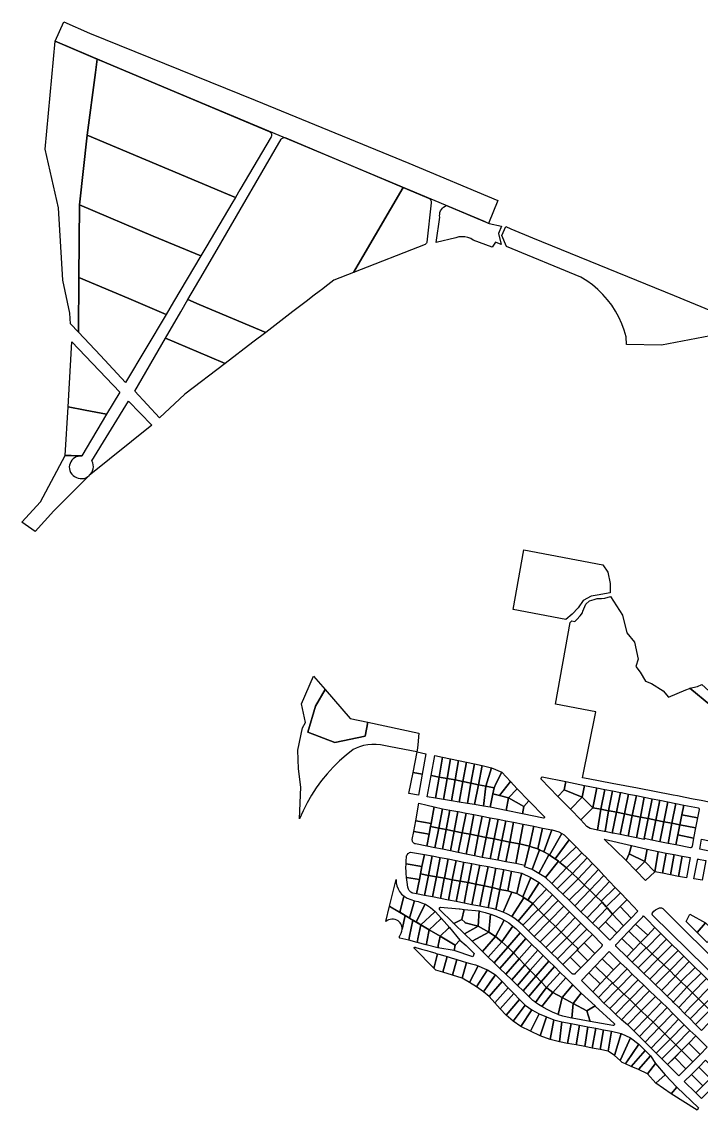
# Model space of a CAD drawing. Header units: millimetres. Extents: x 522658 to 553925, y 7796479 to 7820139.
# Drawn here: x 537922 to 538934, y 7806416 to 7808038 of the extents above; entities that cross this region are included whole.
import ezdxf

# ---------------------------------------------------------------- set-up
doc = ezdxf.new("R2010")
doc.units = ezdxf.units.MM
doc.layers.add('ZONA RESIDENCIAL 2 (ZR_2)', color=2, linetype='Continuous')

msp = doc.modelspace()

# ---------------------------------------------------------------- linework, layer by layer
at = {"layer": 'ZONA RESIDENCIAL 2 (ZR_2)'}
for points in [[(538044.9, 7807977.7), (537971.6, 7808008.6), (537984.6, 7808037.7), (538022.5, 7808020.9), (538269.3, 7807920.9), (538498.7, 7807827.2), (538631.3, 7807771.3), (538617.1, 7807737.4), (538611.1, 7807740), (538158.3, 7807929.9), (538044.9, 7807977.7)], [(538034.2, 7807982.2), (538031.5, 7807962), (538019, 7807868.8), (538007.6, 7807764.8), (538006.7, 7807656.5), (538006.3, 7807575.1), (537994.4, 7807587.8), (537993.2, 7807603.5), (537982.8, 7807652.7), (537976.5, 7807760.7), (537956.6, 7807848), (537971.6, 7808008.6), (538034.2, 7807982.2)], [(538240, 7807775.9), (538228.3, 7807780.8), (538019, 7807868.8), (538031.5, 7807962), (538034.2, 7807982.2), (538044.9, 7807977.7), (538048.5, 7807976.2), (538290.4, 7807874.2), (538290.5, 7807874.1), (538291.3, 7807873.7), (538292.1, 7807873.1), (538292.7, 7807872.4), (538293.2, 7807871.7), (538293.6, 7807870.8), (538293.8, 7807869.9), (538293.9, 7807869), (538293.8, 7807868), (538293.6, 7807867.1), (538293.2, 7807866.3), (538246.7, 7807787.2), (538240, 7807775.9)], [(538240, 7807775.9), (538234.7, 7807766.8), (538197.3, 7807703.8), (538188.4, 7807688.8), (538117.6, 7807718.5), (538007.6, 7807764.8), (538019, 7807868.8), (538228.3, 7807780.8), (538240, 7807775.9)], [(538489.9, 7807791), (538430, 7807688), (538416.2, 7807664.2), (538386.7, 7807652.6), (538373.3, 7807642.4), (538370.2, 7807640), (538365.1, 7807636.1), (538357.4, 7807630.2), (538345.6, 7807621.2), (538329.6, 7807608.9), (538325.8, 7807606), (538285.2, 7807575), (538186.3, 7807616.6), (538169.3, 7807623.8), (538191.8, 7807662.5), (538218.1, 7807707.8), (538308.1, 7807862.6), (538308.7, 7807863.3), (538309.4, 7807864), (538310.2, 7807864.5), (538311.1, 7807864.9), (538312, 7807865.1), (538312.9, 7807865.2), (538313.9, 7807865.1), (538314.8, 7807864.8), (538315.3, 7807864.6), (538489.9, 7807791)], [(538416.2, 7807664.2), (538430, 7807688), (538489.9, 7807791), (538528, 7807775), (538528.1, 7807774.9), (538529, 7807774.5), (538529.7, 7807773.9), (538530.4, 7807773.2), (538531, 7807772.4), (538531.4, 7807771.5), (538531.7, 7807770.6), (538531.9, 7807769.6), (538531.9, 7807768.7), (538531.8, 7807768.2), (538525.3, 7807709.5), (538525.1, 7807708.8), (538524.8, 7807708.1), (538524.4, 7807707.4), (538524, 7807706.9), (538523.4, 7807706.4), (538522.8, 7807706), (538416.2, 7807664.2)], [(538188.4, 7807688.8), (538147.7, 7807620.3), (538136.7, 7807601.8), (538081.2, 7807625.2), (538006.7, 7807656.5), (538007.6, 7807764.8), (538117.6, 7807718.5), (538188.4, 7807688.8)], [(538636.1, 7807706.1), (538627.5, 7807709.2), (538622.9, 7807702.1), (538594.6, 7807712.3), (538590.7, 7807714.6), (538586.5, 7807716.3), (538582, 7807717.2), (538577.5, 7807717.5), (538572.9, 7807717.1), (538568.5, 7807716), (538539.4, 7807708.7), (538544.7, 7807746.4), (538544.4, 7807748.8), (538544.5, 7807751.2), (538544.9, 7807753.6), (538545.8, 7807755.9), (538547, 7807758), (538548.5, 7807759.9), (538550.3, 7807761.5), (538552.4, 7807762.8), (538554.6, 7807763.8), (538618, 7807737), (538636.5, 7807733), (538632, 7807722.1), (538636.1, 7807706.1)], [(539010.6, 7807581.5), (538875, 7807555.9), (538822.8, 7807556.9), (538822.2, 7807568.1), (538819.3, 7807578.1), (538815.7, 7807587.9), (538811.4, 7807597.4), (538806.4, 7807606.6), (538800.8, 7807615.4), (538794.5, 7807623.7), (538787.6, 7807631.6), (538780.2, 7807638.9), (538772.3, 7807645.7), (538763.9, 7807651.9), (538755, 7807657.4), (538643.8, 7807702.9), (538637.3, 7807719.1), (538642.8, 7807732.5), (538650.5, 7807729.3), (538683, 7807716), (538894, 7807629.8), (539010.6, 7807581.5)], [(538136.7, 7807601.8), (538076.4, 7807500.4), (538039, 7807540.3), (538006.3, 7807575.1), (538006.7, 7807656.5), (538081.2, 7807625.2), (538136.7, 7807601.8)], [(538285.2, 7807575), (538265.9, 7807560.2), (538224.7, 7807528.8), (538201.7, 7807538.5), (538135.8, 7807566.2), (538158.6, 7807605.4), (538169.3, 7807623.8), (538186.3, 7807616.6), (538285.2, 7807575)], [(538224.7, 7807528.8), (538164.9, 7807483), (538127, 7807447.7), (538090.1, 7807487.4), (538135.8, 7807566.2), (538201.7, 7807538.5), (538224.7, 7807528.8)], [(538048.2, 7807453), (538016.1, 7807459.1), (537991.1, 7807463.9), (537996.5, 7807560.7), (538068, 7807486.1), (538048.2, 7807453)], [(538022.2, 7807361.5), (538024.3, 7807363.6), (538026.1, 7807366.1), (538027.3, 7807368.8), (538028.1, 7807371.8), (538028.4, 7807374.8), (538028.2, 7807377.8), (538027.5, 7807380.7), (538026.3, 7807383.5), (538081, 7807472.6), (538115.5, 7807436.5), (538022.2, 7807361.5)], [(538011.3, 7807390.8), (537995.3, 7807391.3), (537986.2, 7807391.6), (537991.1, 7807463.9), (538016.1, 7807459.1), (538048.2, 7807453), (538011.3, 7807390.8)], [(538011.3, 7807390.8), (538011, 7807390.3), (538008.3, 7807390.4), (538005.6, 7807390.1), (538002.9, 7807389.3), (538000.5, 7807388.1), (537998.3, 7807386.5), (537996.3, 7807384.5), (537994.8, 7807382.2), (537993.6, 7807379.8), (537992.8, 7807377.1), (537992.5, 7807374.4), (537992.7, 7807371.6), (537993.3, 7807369), (537994.5, 7807366.3), (537996.2, 7807363.9), (537998.2, 7807361.7), (538000.5, 7807360), (538003.1, 7807358.6), (538005.8, 7807357.6), (538008.7, 7807357.1), (538011.6, 7807357.1), (538014.5, 7807357.5), (538017.3, 7807358.4), (538019.9, 7807359.7), (538022.2, 7807361.5), (537969.4, 7807309.1), (537941.5, 7807278.1), (537921.7, 7807292.4), (537949.5, 7807322.5), (537986.2, 7807391.6), (537995.3, 7807391.3), (538011.3, 7807390.8)], [(538787.4, 7807228.6), (538795, 7807217.9), (538798.7, 7807201), (538798.7, 7807186.8), (538779.3, 7807183.2), (538770.2, 7807182.1), (538758.3, 7807175.3), (538750.8, 7807164.6), (538742, 7807155.1), (538732.5, 7807147.1), (538654, 7807162.1), (538670.1, 7807251), (538787.4, 7807228.6)], [(538348, 7806979.4), (538388.2, 7806964), (538433.2, 7806973.2), (538437.2, 7806994), (538513.5, 7806977.7), (538512, 7806960.6), (538511.6, 7806956.2), (538510.9, 7806952.3), (538510.4, 7806949.9), (538471.3, 7806957.5), (538456.2, 7806960.4), (538449.9, 7806961.1), (538443.5, 7806961.1), (538437.2, 7806960.5), (538431, 7806959.3), (538424.9, 7806957.5), (538420, 7806955.6), (538415.4, 7806953.3), (538405, 7806945.1), (538395.1, 7806936.4), (538385.6, 7806927.2), (538376.7, 7806917.4), (538368.4, 7806907.2), (538360.6, 7806896.5), (538353.4, 7806885.5), (538346.9, 7806874), (538341, 7806862.2), (538335.7, 7806850.1), (538337.8, 7806897.6), (538333.9, 7806924.5), (538333.1, 7806952.7), (538339.8, 7806985.7), (538344.6, 7806993.6), (538338.7, 7807021.7), (538356.4, 7807062.7), (538373.8, 7807042.7), (538359.5, 7807018.1), (538348, 7806979.4)], [(538917.4, 7807044.7), (538928.6, 7807047.6), (538935.2, 7807050.5), (538951.2, 7807035.9), (538948.3, 7807019.3), (538917.4, 7807044.7)], [(538437.2, 7806994), (538433.2, 7806973.2), (538388.2, 7806964), (538348, 7806979.4), (538359.5, 7807018.1), (538373.8, 7807042.7), (538411.3, 7806999.6), (538437.2, 7806994)], [(538523.9, 7806947.3), (538518.4, 7806917), (538504.9, 7806919.4), (538510.8, 7806949.8), (538523.9, 7806947.3)], [(538548.8, 7806942.3), (538543.7, 7806912.5), (538531.7, 7806914.7), (538537.3, 7806944.7), (538548.8, 7806942.3)], [(538560.6, 7806939.8), (538555.5, 7806910.4), (538555.5, 7806910.5), (538543.7, 7806912.5), (538548.8, 7806942.3), (538560.6, 7806939.8)], [(538572.3, 7806937.3), (538567.3, 7806908.2), (538555.5, 7806910.4), (538560.6, 7806939.8), (538572.3, 7806937.3)], [(538584.2, 7806934.8), (538579.1, 7806905.6), (538578.8, 7806905.7), (538567.3, 7806908.2), (538572.3, 7806937.3), (538584.2, 7806934.8)], [(538596.2, 7806932.3), (538591, 7806903.2), (538579.1, 7806905.6), (538584.2, 7806934.8), (538596.2, 7806932.3)], [(538607.9, 7806929.8), (538602.3, 7806901), (538591, 7806903.2), (538596.2, 7806932.3), (538607.9, 7806929.8)], [(538518.4, 7806917), (538512.7, 7806885.5), (538498.7, 7806888), (538504.9, 7806919.4), (538518.4, 7806917)], [(538543.7, 7806912.5), (538538.3, 7806881), (538525.9, 7806883), (538531.7, 7806914.7), (538543.7, 7806912.5)], [(538621.6, 7806926.3), (538613.4, 7806898.8), (538602.3, 7806901), (538607.9, 7806929.8), (538621.6, 7806926.3)], [(538636.9, 7806919.7), (538627.9, 7806902.6), (538625.8, 7806896.3), (538613.4, 7806898.8), (538621.6, 7806926.3), (538636.9, 7806919.7)], [(538649.8, 7806905.7), (538633.5, 7806884.9), (538623.9, 7806887.4), (538625.8, 7806896.3), (538627.9, 7806902.6), (538636.9, 7806919.7), (538649.8, 7806905.7)], [(538555.5, 7806910.4), (538550.2, 7806879.1), (538538.3, 7806881), (538543.7, 7806912.5), (538555.5, 7806910.5), (538555.5, 7806910.4)], [(538567.3, 7806908.2), (538561.9, 7806877.1), (538550.2, 7806879.1), (538555.5, 7806910.4), (538567.3, 7806908.2)], [(538579.1, 7806905.6), (538573.7, 7806875.2), (538561.9, 7806877.1), (538567.3, 7806908.2), (538578.8, 7806905.7), (538579.1, 7806905.6)], [(538591, 7806903.2), (538585.7, 7806873.2), (538573.7, 7806875.2), (538579.1, 7806905.6), (538591, 7806903.2)], [(538602.3, 7806901), (538596.4, 7806871.5), (538585.7, 7806873.2), (538591, 7806903.2), (538602.3, 7806901)], [(538613.4, 7806898.8), (538609.6, 7806869.3), (538596.4, 7806871.5), (538602.3, 7806901), (538613.4, 7806898.8)], [(538625.8, 7806896.3), (538623.9, 7806887.4), (538619.8, 7806867.6), (538609.6, 7806869.3), (538613.4, 7806898.8), (538625.8, 7806896.3)], [(538659.9, 7806894.7), (538647.1, 7806881.3), (538647, 7806881.3), (538633.5, 7806884.9), (538649.8, 7806905.7), (538659.9, 7806894.7)], [(538730.1, 7806893.3), (538720.7, 7806883.7), (538695.8, 7806909.5), (538695.8, 7806910), (538695.8, 7806910.5), (538695.9, 7806911), (538696.1, 7806911.5), (538696.4, 7806911.9), (538696.7, 7806912.3), (538697.1, 7806912.6), (538732.5, 7806905.6), (538730.1, 7806893.3)], [(538760.3, 7806900.1), (538757, 7806882.5), (538730.1, 7806893.3), (538732.5, 7806905.6), (538760.3, 7806900.1)], [(538778.7, 7806896.4), (538772.7, 7806866.8), (538757, 7806882.5), (538760.3, 7806900.1), (538778.7, 7806896.4)], [(538633.5, 7806884.9), (538647, 7806881.3), (538647.1, 7806881.3), (538643.3, 7806862.7), (538619.8, 7806867.6), (538623.9, 7806887.4), (538633.5, 7806884.9)], [(538677.3, 7806877.1), (538670, 7806868.8), (538647.1, 7806881.3), (538659.9, 7806894.7), (538677.3, 7806877.1)], [(538757, 7806882.5), (538739.2, 7806864.6), (538720.7, 7806883.7), (538730.1, 7806893.3), (538757, 7806882.5)], [(538772.7, 7806866.8), (538754.7, 7806848.6), (538739.2, 7806864.6), (538757, 7806882.5), (538772.7, 7806866.8)], [(538790.4, 7806894.1), (538784.4, 7806864.5), (538772.7, 7806866.8), (538778.7, 7806896.4), (538790.4, 7806894.1)], [(538802.1, 7806891.8), (538796.1, 7806862.2), (538784.4, 7806864.5), (538790.4, 7806894.1), (538802.1, 7806891.8)], [(538813.9, 7806889.4), (538808, 7806859.9), (538797.4, 7806862), (538796.1, 7806862.2), (538802.1, 7806891.8), (538813.9, 7806889.4)], [(538808, 7806859.9), (538813.9, 7806889.4), (538814.6, 7806889.3), (538815.2, 7806889.2), (538825.8, 7806887.1), (538819.8, 7806857.5), (538808, 7806859.9)], [(538819.8, 7806857.5), (538825.8, 7806887.1), (538837.5, 7806884.8), (538831.5, 7806855.2), (538819.8, 7806857.5)], [(538831.5, 7806855.2), (538837.5, 7806884.8), (538849.2, 7806882.4), (538843.5, 7806852.9), (538831.5, 7806855.2)], [(538843.5, 7806852.9), (538849.2, 7806882.4), (538861.2, 7806880), (538855.3, 7806850.5), (538843.5, 7806852.9)], [(538531.6, 7806843.1), (538508.8, 7806847.4), (538513.6, 7806873.6), (538526, 7806870.8), (538536.4, 7806867.9), (538531.6, 7806843.1)], [(538548.8, 7806865), (538543, 7806836.4), (538530.8, 7806838.8), (538531.6, 7806843.1), (538536.4, 7806867.9), (538548.8, 7806865)], [(538643.3, 7806862.7), (538647.1, 7806881.3), (538670, 7806868.8), (538667.7, 7806857.6), (538643.3, 7806862.7)], [(538667.7, 7806857.6), (538670, 7806868.8), (538677.3, 7806877.1), (538700.9, 7806853.1), (538700.8, 7806852.7), (538700.7, 7806852.3), (538700.5, 7806852), (538700.2, 7806851.7), (538699.9, 7806851.4), (538699.6, 7806851.2), (538699.2, 7806851), (538667.7, 7806857.6)], [(538784.4, 7806864.5), (538779.8, 7806833.5), (538779.4, 7806833.5), (538768.7, 7806835.7), (538763.9, 7806839), (538754.7, 7806848.6), (538772.7, 7806866.8), (538784.4, 7806864.5)], [(538872.5, 7806877.8), (538866.7, 7806848.3), (538855.3, 7806850.5), (538861.2, 7806880), (538872.5, 7806877.8)], [(538866.7, 7806848.3), (538872.5, 7806877.8), (538884.6, 7806875.4), (538878.7, 7806845.9), (538866.7, 7806848.3)], [(538896.3, 7806873.1), (538890.5, 7806843.6), (538878.7, 7806845.9), (538884.6, 7806875.4), (538896.3, 7806873.1)], [(538890.5, 7806843.6), (538896.3, 7806873.1), (538908.1, 7806870.7), (538905.3, 7806856.2), (538902.4, 7806841.3), (538890.5, 7806843.6)], [(538928.7, 7806851.5), (538905.3, 7806856.2), (538908.1, 7806870.7), (538930, 7806866.4), (538930.3, 7806866.1), (538930.6, 7806865.9), (538930.8, 7806865.5), (538931, 7806865.2), (538931.1, 7806864.8), (538931.1, 7806864.4), (538931.1, 7806864), (538928.7, 7806851.5)], [(538559.8, 7806862.9), (538554.2, 7806834.2), (538543, 7806836.4), (538548.8, 7806865), (538559.8, 7806862.9)], [(538571.6, 7806861.3), (538566.1, 7806831.9), (538554.2, 7806834.2), (538559.8, 7806862.9), (538571.6, 7806861.3)], [(538584, 7806858.9), (538578.1, 7806829.5), (538566.1, 7806831.9), (538571.6, 7806861.3), (538571.9, 7806861.2), (538584, 7806858.9)], [(538578.1, 7806829.5), (538584, 7806858.9), (538595.5, 7806856.6), (538589.7, 7806827.2), (538578.1, 7806829.5)], [(538589.7, 7806827.2), (538595.5, 7806856.6), (538607.6, 7806854.2), (538602, 7806824.8), (538589.7, 7806827.2)], [(538602, 7806824.8), (538607.6, 7806854.2), (538619.7, 7806851.9), (538613.9, 7806822.5), (538602, 7806824.8)], [(538613.9, 7806822.5), (538619.7, 7806851.9), (538631.4, 7806849.6), (538625.6, 7806820.2), (538613.9, 7806822.5)], [(538796.1, 7806862.2), (538791.3, 7806831.2), (538791.2, 7806831.2), (538789.9, 7806831.5), (538789.5, 7806831.5), (538779.8, 7806833.5), (538784.4, 7806864.5), (538796.1, 7806862.2)], [(538791.3, 7806831.2), (538796.1, 7806862.2), (538797.4, 7806862), (538808, 7806859.9), (538801.7, 7806829.1), (538791.3, 7806831.2)], [(538801.7, 7806829.1), (538808, 7806859.9), (538819.8, 7806857.5), (538813.5, 7806826.7), (538803, 7806828.8), (538802.2, 7806829), (538801.7, 7806829.1)], [(538813.5, 7806826.7), (538819.8, 7806857.5), (538831.5, 7806855.2), (538825.3, 7806824.3), (538813.5, 7806826.7)], [(538825.3, 7806824.3), (538831.5, 7806855.2), (538843.5, 7806852.9), (538837.5, 7806821.9), (538825.4, 7806824.3), (538825.3, 7806824.3)], [(538837.5, 7806821.9), (538843.5, 7806852.9), (538855.3, 7806850.5), (538849.3, 7806820.7), (538849.1, 7806819.5), (538837.5, 7806821.9)], [(538866.7, 7806848.3), (538860.8, 7806818.4), (538849.3, 7806820.7), (538855.3, 7806850.5), (538866.7, 7806848.3)], [(538928.7, 7806851.5), (538925.8, 7806836.7), (538902.4, 7806841.3), (538905.3, 7806856.2), (538928.7, 7806851.5)], [(538531.6, 7806843.1), (538530.8, 7806838.8), (538528.7, 7806827.6), (538505.8, 7806831.2), (538508.8, 7806847.4), (538531.6, 7806843.1)], [(538543, 7806836.4), (538537, 7806807.2), (538525.2, 7806809.6), (538528.7, 7806827.6), (538530.8, 7806838.8), (538543, 7806836.4)], [(538554.2, 7806834.2), (538548.5, 7806804.9), (538537, 7806807.2), (538543, 7806836.4), (538554.2, 7806834.2)], [(538548.5, 7806804.9), (538554.2, 7806834.2), (538566.1, 7806831.9), (538560.6, 7806802.4), (538548.5, 7806804.9)], [(538625.6, 7806820.2), (538631.4, 7806849.6), (538643, 7806847.3), (538637.1, 7806817.9), (538625.6, 7806820.2)], [(538637.1, 7806817.9), (538643, 7806847.3), (538654.5, 7806845), (538648.9, 7806815.6), (538637.1, 7806817.9)], [(538648.9, 7806815.6), (538654.5, 7806845), (538668.7, 7806842.2), (538663.2, 7806812.8), (538648.9, 7806815.6)], [(538684.9, 7806839.1), (538678.1, 7806809.6), (538663.2, 7806812.8), (538668.7, 7806842.2), (538684.9, 7806839.1)], [(538690.6, 7806805.5), (538682.5, 7806808.1), (538678.1, 7806809.6), (538684.9, 7806839.1), (538697.8, 7806836.5), (538690.6, 7806805.5)], [(538699.5, 7806801), (538693.3, 7806804.1), (538690.6, 7806805.5), (538697.8, 7806836.5), (538711.6, 7806833.8), (538699.5, 7806801)], [(538726.6, 7806828.6), (538708, 7806796.3), (538707.3, 7806796.8), (538707, 7806797), (538699.5, 7806801), (538711.6, 7806833.8), (538712.1, 7806833.7), (538717.1, 7806832.5), (538722, 7806830.8), (538726.6, 7806828.6)], [(538860.8, 7806818.4), (538866.7, 7806848.3), (538878.7, 7806845.9), (538872.7, 7806816), (538860.8, 7806818.4)], [(538890.5, 7806843.6), (538884.7, 7806813.7), (538872.7, 7806816), (538878.7, 7806845.9), (538890.5, 7806843.6)], [(538884.7, 7806813.7), (538890.5, 7806843.6), (538902.4, 7806841.3), (538899.4, 7806826.2), (538896.6, 7806811.4), (538884.7, 7806813.7)], [(538922.9, 7806821.5), (538899.4, 7806826.2), (538902.4, 7806841.3), (538925.8, 7806836.7), (538922.9, 7806821.5)], [(538528.7, 7806827.6), (538525.2, 7806809.6), (538508.5, 7806813), (538507.6, 7806813.2), (538506.7, 7806813.6), (538505.8, 7806814.1), (538505.1, 7806814.8), (538504.5, 7806815.5), (538504.1, 7806816.4), (538503.8, 7806817.3), (538503.6, 7806818.3), (538503.6, 7806819.3), (538505.8, 7806831.2), (538528.7, 7806827.6)], [(538578.1, 7806829.5), (538572.2, 7806800.1), (538560.6, 7806802.4), (538566.1, 7806831.9), (538578.1, 7806829.5)], [(538572.2, 7806800.1), (538578.1, 7806829.5), (538589.7, 7806827.2), (538584, 7806797.7), (538572.2, 7806800.1)], [(538584, 7806797.7), (538589.7, 7806827.2), (538602, 7806824.8), (538596.3, 7806795.2), (538584, 7806797.7)], [(538596.3, 7806795.2), (538602, 7806824.8), (538613.9, 7806822.5), (538608, 7806792.8), (538596.3, 7806795.2)], [(538608, 7806792.8), (538613.9, 7806822.5), (538625.6, 7806820.2), (538619.8, 7806790.5), (538608, 7806792.8)], [(538619.8, 7806790.5), (538625.6, 7806820.2), (538637.1, 7806817.9), (538631.2, 7806788.4), (538619.8, 7806790.5)], [(538631.2, 7806788.4), (538637.1, 7806817.9), (538648.9, 7806815.6), (538643.2, 7806786.2), (538631.2, 7806788.4)], [(538708, 7806796.3), (538726.6, 7806828.6), (538730, 7806826.6), (538737.6, 7806818.8), (538716.5, 7806790.6), (538708, 7806796.3)], [(538747.6, 7806808.7), (538723.6, 7806785.3), (538721.3, 7806787), (538716.5, 7806790.6), (538737.6, 7806818.8), (538747.6, 7806808.7)], [(538789.5, 7806819.9), (538830.3, 7806810.4), (538826.7, 7806798.1), (538822.2, 7806788.3), (538789.5, 7806819.9)], [(538922.9, 7806821.5), (538920.5, 7806809.1), (538920.4, 7806808.7), (538920.2, 7806808.3), (538920, 7806808), (538919.7, 7806807.7), (538919.4, 7806807.5), (538919.1, 7806807.3), (538918.7, 7806807.2), (538918.3, 7806807.1), (538896.6, 7806811.4), (538899.4, 7806826.2), (538922.9, 7806821.5)], [(538958.4, 7806815.1), (538955.5, 7806800.3), (538931.9, 7806805), (538934.8, 7806819.8), (538958.4, 7806815.1)], [(538643.2, 7806786.2), (538648.9, 7806815.6), (538663.2, 7806812.8), (538657.8, 7806783.5), (538643.2, 7806786.2)], [(538678.1, 7806809.6), (538671.5, 7806780.9), (538657.8, 7806783.5), (538663.2, 7806812.8), (538678.1, 7806809.6)], [(538671.5, 7806780.9), (538678.1, 7806809.6), (538682.5, 7806808.1), (538690.6, 7806805.5), (538693.3, 7806804.1), (538682.4, 7806774.5), (538671, 7806778.7), (538671.5, 7806780.9)], [(538707.3, 7806796.8), (538692, 7806768.9), (538682.4, 7806774.5), (538693.3, 7806804.1), (538699.5, 7806801), (538707, 7806797), (538707.3, 7806796.8)], [(538756.4, 7806799.7), (538733.3, 7806777.3), (538723.6, 7806785.3), (538747.6, 7806808.7), (538756.4, 7806799.7)], [(538853.7, 7806804.9), (538850.1, 7806786.4), (538826.7, 7806798.1), (538830.3, 7806810.4), (538853.7, 7806804.9)], [(538864.9, 7806771.4), (538850.1, 7806786.4), (538853.7, 7806804.9), (538870, 7806801.3), (538864.9, 7806771.4)], [(538882, 7806799.3), (538876.7, 7806769.1), (538864.9, 7806771.4), (538870, 7806801.3), (538882, 7806799.3)], [(538518.1, 7806779.4), (538494.3, 7806783.3), (538494.4, 7806785.2), (538494.5, 7806786.8), (538495.1, 7806794.7), (538495.6, 7806796), (538496.3, 7806797.3), (538497.2, 7806798.4), (538498.3, 7806799.3), (538499.6, 7806800), (538500.9, 7806800.5), (538521.6, 7806797.2), (538518.1, 7806779.4)], [(538527.7, 7806765.9), (538515.9, 7806768.3), (538518.1, 7806779.4), (538521.6, 7806797.2), (538533.4, 7806794.9), (538527.7, 7806765.9)], [(538539.5, 7806763.6), (538527.7, 7806765.9), (538533.4, 7806794.9), (538545.2, 7806792.7), (538539.5, 7806763.6)], [(538551.4, 7806761.6), (538539.5, 7806763.6), (538545.2, 7806792.7), (538557, 7806790.4), (538551.4, 7806761.6)], [(538563.3, 7806759.5), (538551.4, 7806761.6), (538557, 7806790.4), (538569, 7806788.1), (538563.3, 7806759.5)], [(538575, 7806757.3), (538563.3, 7806759.5), (538569, 7806788.1), (538580.6, 7806785.9), (538575, 7806757.3)], [(538586.7, 7806755.2), (538575, 7806757.3), (538580.6, 7806785.9), (538592.3, 7806783.7), (538586.7, 7806755.2)], [(538692, 7806768.9), (538707.3, 7806796.8), (538708, 7806796.3), (538716.5, 7806790.6), (538721.3, 7806787), (538702.3, 7806762.8), (538692, 7806768.9)], [(538733.3, 7806777.3), (538711.8, 7806753.7), (538702.3, 7806762.8), (538721.3, 7806787), (538723.6, 7806785.3), (538733.3, 7806777.3)], [(538733.3, 7806777.3), (538756.4, 7806799.7), (538764, 7806792), (538742.5, 7806769), (538733.3, 7806777.3)], [(538742.5, 7806769), (538764, 7806792), (538772.1, 7806783.6), (538750.8, 7806760.8), (538742.5, 7806769)], [(538822.2, 7806788.3), (538826.7, 7806798.1), (538850.1, 7806786.4), (538836.6, 7806773), (538822.2, 7806788.3)], [(538836.6, 7806773), (538850.1, 7806786.4), (538864.9, 7806771.4), (538851.1, 7806758.2), (538836.6, 7806773)], [(538876.7, 7806769.1), (538882, 7806799.3), (538893.8, 7806797), (538888.5, 7806766.8), (538876.7, 7806769.1)], [(538888.5, 7806766.8), (538893.8, 7806797), (538905.6, 7806794.8), (538900.3, 7806764.5), (538888.5, 7806766.8)], [(538900.3, 7806764.5), (538905.6, 7806794.8), (538917.8, 7806792.5), (538912.2, 7806762.2), (538900.3, 7806764.5)], [(538941, 7806788), (538935.5, 7806758.6), (538923.7, 7806761), (538923.4, 7806761), (538929.1, 7806790.4), (538929.5, 7806790.3), (538941, 7806788)], [(538514.2, 7806759.7), (538495, 7806762.8), (538494.5, 7806769), (538494.4, 7806771.6), (538494.2, 7806777.4), (538494.3, 7806783.3), (538518.1, 7806779.4), (538515.9, 7806768.3), (538514.2, 7806759.7)], [(538598.5, 7806753.1), (538586.7, 7806755.2), (538592.3, 7806783.7), (538604.1, 7806781.4), (538598.5, 7806753.1)], [(538610.7, 7806750.4), (538598.5, 7806753.1), (538604.1, 7806781.4), (538616.7, 7806779), (538610.7, 7806750.4)], [(538622.6, 7806747.7), (538610.7, 7806750.4), (538616.7, 7806779), (538628.2, 7806776.8), (538622.6, 7806747.7)], [(538634.1, 7806745), (538622.6, 7806747.7), (538628.2, 7806776.8), (538640.2, 7806774.5), (538634.1, 7806745)], [(538646, 7806742.7), (538634.1, 7806745), (538640.2, 7806774.5), (538651.7, 7806772.2), (538646, 7806742.7)], [(538662, 7806750.1), (538659.4, 7806739.1), (538652.1, 7806741.1), (538646, 7806742.7), (538651.7, 7806772.2), (538667, 7806769.1), (538665, 7806762.9), (538663.3, 7806756.5), (538662, 7806750.1)], [(538680.3, 7806763), (538668.2, 7806733.9), (538659.4, 7806739.1), (538662, 7806750.1), (538663.3, 7806756.5), (538665, 7806762.9), (538667, 7806769.1), (538680.3, 7806763)], [(538742.5, 7806769), (538719.5, 7806746.1), (538711.8, 7806753.7), (538733.3, 7806777.3), (538742.5, 7806769)], [(538750.8, 7806760.8), (538727.9, 7806737.9), (538719.5, 7806746.1), (538742.5, 7806769), (538750.8, 7806760.8)], [(538780.9, 7806774.6), (538759.7, 7806752), (538750.8, 7806760.8), (538772.1, 7806783.6), (538778.5, 7806777.1), (538780.9, 7806774.6)], [(538789, 7806765.9), (538768.2, 7806743.7), (538760.1, 7806751.6), (538759.7, 7806752), (538780.9, 7806774.6), (538789, 7806765.9)], [(538469.7, 7806720.1), (538479.5, 7806759.7), (538479.8, 7806755), (538480.8, 7806750.4), (538482.5, 7806745.9), (538484.8, 7806741.8), (538487.8, 7806738.1), (538491.3, 7806734.9), (538490.7, 7806732.7), (538485.1, 7806711), (538471.3, 7806719.1), (538469.7, 7806720.1)], [(538514.2, 7806759.7), (538510, 7806738.5), (538504.7, 7806739.5), (538503, 7806740.1), (538501.4, 7806741), (538500.1, 7806742.2), (538498.9, 7806743.6), (538498, 7806745.2), (538497.4, 7806746.9), (538497, 7806748.6), (538495.8, 7806756), (538495, 7806762.8), (538514.2, 7806759.7)], [(538527.7, 7806765.9), (538521.9, 7806736.1), (538510, 7806738.5), (538514.2, 7806759.7), (538515.9, 7806768.3), (538527.7, 7806765.9)], [(538539.5, 7806763.6), (538533.7, 7806733.8), (538521.9, 7806736.1), (538527.7, 7806765.9), (538539.5, 7806763.6)], [(538551.3, 7806761.3), (538545.5, 7806731.5), (538533.7, 7806733.8), (538539.5, 7806763.6), (538551.4, 7806761.6), (538551.3, 7806761.3)], [(538563.3, 7806759), (538557.4, 7806729.1), (538545.5, 7806731.5), (538551.3, 7806761.3), (538551.4, 7806761.6), (538563.3, 7806759.5), (538563.3, 7806759)], [(538574.9, 7806756.7), (538569, 7806726.9), (538557.4, 7806729.1), (538563.3, 7806759), (538563.3, 7806759.5), (538575, 7806757.3), (538574.9, 7806756.7)], [(538586.5, 7806754.4), (538580.7, 7806724.6), (538569, 7806726.9), (538574.9, 7806756.7), (538575, 7806757.3), (538586.7, 7806755.2), (538586.5, 7806754.4)], [(538598.3, 7806752.1), (538592.5, 7806722.2), (538580.7, 7806724.6), (538586.5, 7806754.4), (538586.7, 7806755.2), (538598.5, 7806753.1), (538598.3, 7806752.1)], [(538610.5, 7806749.7), (538604.2, 7806719.9), (538592.5, 7806722.2), (538598.3, 7806752.1), (538598.5, 7806753.1), (538610.7, 7806750.4), (538610.5, 7806749.7)], [(538675.9, 7806728.9), (538670.2, 7806732.6), (538668.2, 7806733.9), (538680.3, 7806763), (538692.8, 7806755.3), (538675.9, 7806728.9)], [(538703.8, 7806745.2), (538683.5, 7806724), (538675.9, 7806728.9), (538692.8, 7806755.3), (538703.7, 7806745.3), (538703.8, 7806745.2)], [(538727.9, 7806737.9), (538750.8, 7806760.8), (538759.7, 7806752), (538760.1, 7806751.6), (538737.3, 7806728.8), (538727.9, 7806737.9)], [(538777.2, 7806735.1), (538768.2, 7806743.7), (538789, 7806765.9), (538797.5, 7806756.8), (538777.2, 7806735.1)], [(538777.2, 7806735.1), (538797.5, 7806756.8), (538805.8, 7806747.9), (538785.1, 7806727.3), (538777.2, 7806735.1)], [(538622.5, 7806747.3), (538616.8, 7806717.5), (538604.2, 7806719.9), (538610.5, 7806749.7), (538610.7, 7806750.4), (538622.6, 7806747.7), (538622.5, 7806747.3)], [(538634.1, 7806745), (538628, 7806715), (538622.5, 7806716.4), (538617, 7806717.4), (538616.8, 7806717.5), (538622.5, 7806747.3), (538622.6, 7806747.7), (538634.1, 7806745)], [(538652.1, 7806741), (538639, 7806711.1), (538633.5, 7806713.2), (538628, 7806715), (538634.1, 7806745), (538646, 7806742.7), (538652.1, 7806741.1), (538652.1, 7806741)], [(538670.1, 7806732.4), (538651.8, 7806704.5), (538645.5, 7806708), (538639, 7806711.1), (538652.1, 7806741), (538652.1, 7806741.1), (538659.4, 7806739.1), (538668.2, 7806733.9), (538670.2, 7806732.6), (538670.1, 7806732.4)], [(538683.5, 7806724), (538703.8, 7806745.2), (538712.7, 7806737), (538712.8, 7806737), (538691.5, 7806714.8), (538691.1, 7806715.2), (538683.5, 7806724)], [(538721, 7806728.7), (538699.8, 7806706.6), (538691.5, 7806714.8), (538712.8, 7806737), (538721, 7806728.7)], [(538768.2, 7806743.7), (538745.8, 7806720.5), (538737.3, 7806728.8), (538760.1, 7806751.6), (538768.2, 7806743.7)], [(538754.8, 7806711.8), (538745.8, 7806720.5), (538768.2, 7806743.7), (538777.2, 7806735.1), (538754.8, 7806711.8)], [(538785.1, 7806727.3), (538805.8, 7806747.9), (538814, 7806739.8), (538792.6, 7806719.2), (538786.4, 7806725.9), (538785.1, 7806727.3)], [(538792.6, 7806719.2), (538814, 7806739.8), (538823.7, 7806729.7), (538823.2, 7806729.3), (538813.4, 7806719.5), (538802.2, 7806708.4), (538794.1, 7806717.6), (538792.6, 7806719.2)], [(538464, 7806697.1), (538469.7, 7806720.1), (538471.3, 7806719.1), (538492.9, 7806706.3), (538488.6, 7806685.8), (538488.5, 7806685.6), (538488.6, 7806687.7), (538488.3, 7806689.7), (538487.7, 7806691.7), (538486.8, 7806693.6), (538485.7, 7806695.3), (538484.3, 7806696.8), (538482.6, 7806698.1), (538480.4, 7806699.3), (538478.1, 7806700.1), (538475.6, 7806700.5), (538473.2, 7806700.6), (538470.7, 7806700.3), (538468.3, 7806699.5), (538466.1, 7806698.5), (538464, 7806697.1)], [(538485.1, 7806711), (538490.7, 7806732.7), (538491.3, 7806734.9), (538496.2, 7806732.2), (538501.4, 7806729.9), (538506.7, 7806728.2), (538506.3, 7806726.8), (538499.7, 7806702.3), (538485.1, 7806711)], [(538499.7, 7806702.3), (538506.3, 7806726.8), (538506.7, 7806728.2), (538512.2, 7806726.9), (538517.6, 7806725.2), (538522.9, 7806723.2), (538522.5, 7806722.3), (538509.3, 7806696.6), (538499.7, 7806702.3)], [(538509.3, 7806696.6), (538522.5, 7806722.3), (538522.9, 7806723.2), (538523.3, 7806723), (538530.7, 7806718), (538537.7, 7806712.4), (538536.6, 7806711.4), (538516.4, 7806692.4), (538509.3, 7806696.6)], [(538683.5, 7806724), (538661.5, 7806697.8), (538656.8, 7806701.3), (538651.8, 7806704.5), (538670.1, 7806732.4), (538670.2, 7806732.6), (538675.9, 7806728.9), (538683.5, 7806724)], [(538691.1, 7806715.2), (538668.2, 7806692), (538668.1, 7806692.1), (538661.5, 7806697.8), (538683.5, 7806724), (538691.1, 7806715.2)], [(538699.8, 7806706.6), (538721, 7806728.7), (538729.6, 7806720.1), (538708.2, 7806698.3), (538699.8, 7806706.6)], [(538737.9, 7806711.8), (538716.8, 7806689.9), (538716.5, 7806690.2), (538708.2, 7806698.3), (538729.6, 7806720.1), (538737.8, 7806711.8), (538737.9, 7806711.8)], [(538764, 7806702.7), (538754.8, 7806711.8), (538777.2, 7806735.1), (538785.1, 7806727.3), (538786.4, 7806725.9), (538764, 7806702.7)], [(538772.4, 7806694.6), (538764, 7806702.7), (538786.4, 7806725.9), (538792.6, 7806719.2), (538794.1, 7806717.6), (538772.4, 7806694.6)], [(538829.6, 7806702.2), (538813.4, 7806719.5), (538823.2, 7806729.3), (538823.7, 7806729.7), (538833.4, 7806719.4), (538839.6, 7806712.7), (538839.1, 7806712.1), (538829.6, 7806702.2)], [(538498.9, 7806672.4), (538498.3, 7806669.2), (538485.1, 7806672.5), (538484.8, 7806673), (538484.7, 7806673.4), (538484.6, 7806673.9), (538484.6, 7806674.4), (538484.7, 7806674.8), (538484.8, 7806675.3), (538485, 7806675.7), (538485.3, 7806676.1), (538485.7, 7806676.9), (538487, 7806679.7), (538488, 7806682.7), (538488.6, 7806685.8), (538492.9, 7806706.3), (538504.6, 7806699.3), (538499.6, 7806675.3), (538498.9, 7806672.4)], [(538516.4, 7806692.4), (538536.6, 7806711.4), (538537.6, 7806712.4), (538547, 7806701.9), (538545.7, 7806700.8), (538529, 7806684.9), (538516.4, 7806692.4)], [(538581, 7806715.3), (538577.3, 7806700.2), (538565.4, 7806694.3), (538564.3, 7806695.4), (538563.4, 7806696.3), (538545.3, 7806713.9), (538544.9, 7806714.2), (538544.6, 7806714.5), (538544.3, 7806714.9), (538544.2, 7806715.3), (538544.1, 7806715.8), (538544, 7806716.2), (538544.1, 7806716.7), (538544.2, 7806717.1), (538544.4, 7806717.5), (538544.7, 7806717.9), (538545, 7806718.2), (538545.4, 7806718.5), (538545.8, 7806718.7), (538573.3, 7806716.1), (538574, 7806716), (538575.2, 7806715.9), (538581, 7806715.3)], [(538603.3, 7806712.9), (538601.7, 7806690.4), (538582.2, 7806695.5), (538581.7, 7806696.1), (538577.3, 7806700.2), (538581, 7806715.3), (538603.3, 7806712.9)], [(538620.2, 7806708.4), (538617.8, 7806681.5), (538601.7, 7806690.4), (538603.3, 7806712.9), (538604.3, 7806712.8), (538612.3, 7806710.8), (538620.2, 7806708.4)], [(538617.8, 7806681.5), (538620.2, 7806708.4), (538620.6, 7806708.2), (538628.6, 7806705.1), (538636.3, 7806701.6), (538640.8, 7806699.2), (538627.6, 7806674.8), (538617.8, 7806681.5)], [(538699.8, 7806706.6), (538677, 7806683.4), (538668.2, 7806692), (538691.1, 7806715.2), (538691.5, 7806714.8), (538699.8, 7806706.6)], [(538677, 7806683.4), (538699.8, 7806706.6), (538708.2, 7806698.3), (538685.5, 7806675.1), (538677, 7806683.4)], [(538716.8, 7806689.9), (538737.9, 7806711.8), (538746.6, 7806703), (538725.4, 7806681.5), (538716.8, 7806689.9)], [(538794.1, 7806717.6), (538802.2, 7806708.4), (538791.4, 7806696.9), (538781.1, 7806686.1), (538772.4, 7806694.6), (538794.1, 7806717.6)], [(538808.4, 7806680.3), (538791.4, 7806696.9), (538802.2, 7806708.4), (538818.6, 7806690.8), (538808.4, 7806680.3)], [(538829.6, 7806702.2), (538818.6, 7806690.8), (538802.2, 7806708.4), (538813.4, 7806719.5), (538829.6, 7806702.2)], [(538848.4, 7806705.8), (538850.7, 7806703.3), (538853.5, 7806700.3), (538865.1, 7806688.1), (538854.4, 7806676.9), (538836.5, 7806693.5), (538847, 7806704.4), (538848.4, 7806705.8)], [(538940.4, 7806695.2), (538928, 7806681), (538911.6, 7806697.5), (538917, 7806708), (538940.4, 7806695.2)], [(538498.9, 7806672.4), (538499.6, 7806675.3), (538504.6, 7806699.3), (538516.4, 7806692.4), (538512, 7806671.4), (538511.3, 7806668.4), (538510.8, 7806665.9), (538498.3, 7806669.2), (538498.9, 7806672.4)], [(538511.3, 7806668.4), (538512, 7806671.4), (538516.4, 7806692.4), (538529, 7806684.9), (538525.3, 7806667.1), (538524.7, 7806664.1), (538524.3, 7806662.5), (538510.8, 7806666), (538511.3, 7806668.4)], [(538529, 7806684.9), (538545.7, 7806700.8), (538547, 7806701.9), (538559, 7806688.5), (538557.8, 7806687.4), (538545.2, 7806675.3), (538529, 7806684.9)], [(538557.8, 7806687.4), (538559, 7806688.5), (538574.6, 7806669.6), (538567.6, 7806662), (538545.2, 7806675.3), (538557.8, 7806687.4)], [(538581.7, 7806696.1), (538582.2, 7806695.5), (538601.7, 7806690.4), (538581.2, 7806679), (538565.8, 7806693.9), (538565.4, 7806694.3), (538577.3, 7806700.2), (538581.7, 7806696.1)], [(538617.8, 7806681.5), (538592.7, 7806667.8), (538581.2, 7806679), (538601.7, 7806690.4), (538617.8, 7806681.5)], [(538637.2, 7806667.1), (538627.6, 7806674.8), (538640.8, 7806699.2), (538647.4, 7806695.1), (538653.5, 7806690.5), (538637.2, 7806667.1)], [(538645.8, 7806659.2), (538637.2, 7806667.1), (538653.5, 7806690.5), (538657.9, 7806686.7), (538662.1, 7806682.7), (538664.3, 7806680.5), (538645.8, 7806659.2)], [(538716.8, 7806689.9), (538694, 7806666.8), (538693.8, 7806667), (538685.5, 7806675.1), (538708.2, 7806698.3), (538716.5, 7806690.2), (538716.8, 7806689.9)], [(538694, 7806666.8), (538716.8, 7806689.9), (538725.4, 7806681.5), (538702.7, 7806658.3), (538694, 7806666.8)], [(538734, 7806673.1), (538725.4, 7806681.5), (538746.6, 7806703), (538755, 7806694.6), (538734, 7806673.1)], [(538742.6, 7806664.6), (538734, 7806673.1), (538755, 7806694.6), (538763.6, 7806686), (538742.6, 7806664.6)], [(538808.4, 7806680.3), (538798.1, 7806669.5), (538781.1, 7806686.1), (538791.4, 7806696.9), (538808.4, 7806680.3)], [(538854.4, 7806676.9), (538843.8, 7806665.9), (538826.3, 7806682.8), (538836.5, 7806693.5), (538854.4, 7806676.9)], [(538873.8, 7806679.5), (538852.5, 7806657.6), (538852.3, 7806657.8), (538843.8, 7806665.9), (538854.4, 7806676.9), (538865.1, 7806688.1), (538873.8, 7806679.5)], [(538956, 7806681.1), (538943, 7806666), (538928, 7806681), (538940.4, 7806695.2), (538956, 7806681.1)], [(538524.7, 7806664.1), (538525.3, 7806667.1), (538529, 7806684.9), (538545.2, 7806675.3), (538542.4, 7806661.6), (538542, 7806659.6), (538541.7, 7806658), (538524.3, 7806662.5), (538524.7, 7806664.1)], [(538542, 7806659.6), (538542.4, 7806661.6), (538545.2, 7806675.3), (538567.6, 7806662), (538566, 7806654), (538541.7, 7806658), (538542, 7806659.6)], [(538627.6, 7806674.8), (538608.1, 7806652.8), (538592.7, 7806667.8), (538617.8, 7806681.5), (538627.6, 7806674.8)], [(538637.2, 7806667.1), (538616.9, 7806644.3), (538608.1, 7806652.8), (538627.6, 7806674.8), (538637.2, 7806667.1)], [(538654.3, 7806650.4), (538645.8, 7806659.2), (538664.3, 7806680.5), (538672.9, 7806672), (538654.3, 7806650.4)], [(538662.9, 7806641.4), (538654.3, 7806650.4), (538672.9, 7806672), (538681.8, 7806663.2), (538662.9, 7806641.4)], [(538734, 7806673.1), (538711.3, 7806649.9), (538702.7, 7806658.3), (538725.4, 7806681.5), (538734, 7806673.1)], [(538742.6, 7806664.6), (538719.9, 7806641.5), (538711.3, 7806649.9), (538734, 7806673.1), (538742.6, 7806664.6)], [(538750.9, 7806656.4), (538742.6, 7806664.6), (538763.6, 7806686), (538772, 7806677.7), (538759.9, 7806665.5), (538750.9, 7806656.4)], [(538759.9, 7806665.5), (538772, 7806677.7), (538786.2, 7806663.6), (538786.4, 7806663), (538786.5, 7806662.4), (538786.4, 7806661.7), (538786.3, 7806661.1), (538786.1, 7806660.5), (538785.8, 7806659.9), (538785.4, 7806659.4), (538784.9, 7806658.9), (538775.8, 7806649.6), (538759.9, 7806665.5)], [(538833.3, 7806654.8), (538823.3, 7806644.4), (538807.4, 7806659.8), (538807.1, 7806660.1), (538807, 7806660.5), (538806.8, 7806660.8), (538806.8, 7806661.2), (538806.8, 7806661.6), (538806.8, 7806662), (538806.9, 7806662.4), (538807.1, 7806662.7), (538807.3, 7806663), (538807.6, 7806663.3), (538807.9, 7806663.5), (538815.8, 7806671.7), (538833.3, 7806654.8)], [(538833.3, 7806654.8), (538815.8, 7806671.7), (538826.3, 7806682.8), (538843.8, 7806665.9), (538833.3, 7806654.8)], [(538882.6, 7806670.8), (538861.1, 7806649.3), (538852.5, 7806657.6), (538873.8, 7806679.5), (538882.6, 7806670.8)], [(538506.7, 7806657.3), (538506.6, 7806657.4), (538506.6, 7806657.6), (538506.5, 7806657.8), (538506.5, 7806658), (538506.6, 7806658.2), (538506.6, 7806658.4), (538506.7, 7806658.6), (538506.9, 7806658.7), (538507, 7806658.9), (538507.2, 7806659), (538507.4, 7806659), (538507.6, 7806659.1), (538507.8, 7806659.1), (538508, 7806659), (538508.1, 7806659), (538509.1, 7806658.7), (538517.6, 7806656.2), (538525.5, 7806653.8), (538532, 7806651.9), (538537.2, 7806650.4), (538539, 7806649.8), (538541.2, 7806649.2), (538536.5, 7806631.2), (538535.7, 7806627.9), (538507, 7806657), (538506.9, 7806657.1), (538506.8, 7806657.2), (538506.7, 7806657.3)], [(538566, 7806654), (538567.6, 7806662), (538574.6, 7806669.6), (538583.7, 7806661.5), (538595.8, 7806649.4), (538594, 7806644.4), (538566.2, 7806654), (538566, 7806654)], [(538645.8, 7806659.2), (538625.6, 7806635.8), (538616.9, 7806644.3), (538637.2, 7806667.1), (538645.8, 7806659.2)], [(538654.3, 7806650.4), (538634.3, 7806627.3), (538625.6, 7806635.8), (538645.8, 7806659.2), (538654.3, 7806650.4)], [(538671.4, 7806632.6), (538662.9, 7806641.4), (538681.8, 7806663.2), (538690.5, 7806654.7), (538671.4, 7806632.6)], [(538729.2, 7806634.4), (538728.1, 7806633.3), (538720.2, 7806641.2), (538719.9, 7806641.5), (538742.6, 7806664.6), (538750.9, 7806656.4), (538749.3, 7806654.7), (538738.7, 7806644), (538729.2, 7806634.4)], [(538749.3, 7806654.7), (538750.9, 7806656.4), (538759.9, 7806665.5), (538775.8, 7806649.6), (538765.2, 7806638.8), (538749.3, 7806654.7)], [(538852.3, 7806657.8), (538831.4, 7806636.6), (538823.3, 7806644.4), (538833.3, 7806654.8), (538843.8, 7806665.9), (538852.3, 7806657.8)], [(538852.5, 7806657.6), (538861.1, 7806649.3), (538840, 7806628.2), (538831.4, 7806636.6), (538852.3, 7806657.8), (538852.5, 7806657.6)], [(538861.1, 7806649.3), (538882.6, 7806670.8), (538890.8, 7806662.7), (538869.6, 7806641.1), (538861.1, 7806649.3)], [(538869.6, 7806641.1), (538890.8, 7806662.7), (538899.7, 7806654), (538878.5, 7806632.5), (538869.6, 7806641.1)], [(538555.6, 7806644.9), (538549.4, 7806621.7), (538538.8, 7806624.7), (538535.7, 7806627.9), (538536.5, 7806631.2), (538541.2, 7806649.2), (538543.2, 7806648.6), (538552.2, 7806645.9), (538555.6, 7806644.9)], [(538563.8, 7806617.5), (538549.4, 7806621.7), (538555.6, 7806644.9), (538563, 7806642.7), (538565.1, 7806642.1), (538569.9, 7806640.7), (538563.8, 7806617.5)], [(538563.8, 7806617.5), (538569.9, 7806640.7), (538577.9, 7806638.3), (538584.3, 7806636.4), (538578.1, 7806612.7), (538563.8, 7806617.5)], [(538662.9, 7806641.4), (538643.2, 7806618.6), (538634.3, 7806627.3), (538654.3, 7806650.4), (538662.9, 7806641.4)], [(538671.4, 7806632.6), (538652, 7806610.2), (538643.2, 7806618.6), (538662.9, 7806641.4), (538671.4, 7806632.6)], [(538698.8, 7806646.5), (538679.2, 7806624.5), (538671.4, 7806632.6), (538690.5, 7806654.7), (538698.8, 7806646.5)], [(538707.1, 7806638.3), (538687.6, 7806615.8), (538679.5, 7806624.2), (538679.2, 7806624.5), (538698.8, 7806646.5), (538707.1, 7806638.3)], [(538742, 7806619.5), (538729.7, 7806631.8), (538728.1, 7806633.3), (538729.2, 7806634.4), (538738.7, 7806644), (538754.7, 7806628), (538746.5, 7806619.7), (538746.2, 7806619.3), (538745.8, 7806619), (538745.3, 7806618.8), (538744.8, 7806618.6), (538744.3, 7806618.6), (538743.8, 7806618.6), (538743.3, 7806618.7), (538742.8, 7806618.9), (538742.4, 7806619.2), (538742, 7806619.5)], [(538738.7, 7806644), (538749.3, 7806654.7), (538765.2, 7806638.8), (538754.7, 7806628), (538738.7, 7806644)], [(538803.7, 7806625.2), (538793.1, 7806614.2), (538776.2, 7806630.6), (538786.6, 7806641.6), (538803.7, 7806625.2)], [(538803.7, 7806625.2), (538786.6, 7806641.6), (538796.9, 7806652.5), (538814, 7806635.9), (538803.7, 7806625.2)], [(538840, 7806628.2), (538861.1, 7806649.3), (538869.6, 7806641.1), (538848.7, 7806619.8), (538840, 7806628.2)], [(538848.7, 7806619.8), (538869.6, 7806641.1), (538878.5, 7806632.5), (538857.6, 7806611.2), (538848.7, 7806619.8)], [(538878.5, 7806632.5), (538899.7, 7806654), (538908.1, 7806645.7), (538887.2, 7806624.2), (538878.5, 7806632.5)], [(538887.2, 7806624.2), (538908.1, 7806645.7), (538916.2, 7806637.7), (538895.5, 7806616), (538887.2, 7806624.2)], [(538601.5, 7806630.1), (538588.9, 7806606.4), (538578.1, 7806612.7), (538584.3, 7806636.4), (538590.1, 7806634.7), (538597.6, 7806632.5), (538601.6, 7806631.3), (538601.9, 7806631.2), (538602, 7806631.2), (538601.5, 7806630.1)], [(538599.1, 7806600.1), (538588.9, 7806606.4), (538602, 7806631.2), (538611.7, 7806626.9), (538615.8, 7806625.1), (538606, 7806610.5), (538599.1, 7806600.1)], [(538610.1, 7806593.3), (538609.6, 7806592.6), (538599.1, 7806600.1), (538615.8, 7806625.1), (538627.6, 7806617.7), (538610.1, 7806593.3)], [(538679.5, 7806624.2), (538660.3, 7806602), (538652, 7806610.2), (538671.4, 7806632.6), (538679.5, 7806624.2)], [(538687.6, 7806615.8), (538668.7, 7806593.9), (538660.3, 7806602), (538679.5, 7806624.2), (538687.6, 7806615.8)], [(538695.8, 7806607.2), (538687.6, 7806615.8), (538707.1, 7806638.3), (538715.5, 7806630), (538695.8, 7806607.2)], [(538724.2, 7806621.3), (538703.6, 7806599.1), (538695.8, 7806607.2), (538715.5, 7806630), (538724.2, 7806621.3)], [(538783.6, 7806604.2), (538766.7, 7806620.6), (538776.2, 7806630.6), (538793.1, 7806614.2), (538783.6, 7806604.2)], [(538823.7, 7806626.5), (538802.7, 7806604.9), (538801.8, 7806605.8), (538793.1, 7806614.2), (538803.7, 7806625.2), (538814, 7806635.9), (538823.7, 7806626.5)], [(538802.7, 7806604.9), (538823.7, 7806626.5), (538831.4, 7806619), (538810.5, 7806597.3), (538802.7, 7806604.9)], [(538857.6, 7806611.2), (538878.5, 7806632.5), (538887.2, 7806624.2), (538866.2, 7806602.8), (538857.6, 7806611.2)], [(538895.7, 7806615.8), (538874.8, 7806594.5), (538866.2, 7806602.8), (538887.2, 7806624.2), (538895.5, 7806616), (538895.7, 7806615.8)], [(538925, 7806628.9), (538903.9, 7806607.7), (538895.7, 7806615.8), (538895.5, 7806616), (538916.2, 7806637.7), (538925, 7806628.9)], [(538933.9, 7806620.1), (538912.6, 7806599.2), (538904.2, 7806607.4), (538903.9, 7806607.7), (538925, 7806628.9), (538933.9, 7806620.1)], [(538623.3, 7806611.6), (538627.6, 7806617.7), (538637.8, 7806608), (538618.1, 7806585.6), (538609.6, 7806592.6), (538623.3, 7806611.6)], [(538618.1, 7806585.6), (538637.8, 7806608), (538646.6, 7806598.5), (538626.4, 7806576.3), (538618.1, 7806585.6)], [(538695.8, 7806607.2), (538677.2, 7806585.6), (538668.7, 7806593.9), (538687.6, 7806615.8), (538695.8, 7806607.2)], [(538695.7, 7806588.3), (538687.2, 7806576.8), (538686.3, 7806577.5), (538683.4, 7806579.6), (538677.2, 7806585.6), (538695.8, 7806607.2), (538703.6, 7806599.1), (538695.7, 7806588.3)], [(538732.5, 7806613.1), (538713, 7806591.5), (538704.3, 7806598.3), (538703.6, 7806599.1), (538724.2, 7806621.3), (538732.5, 7806613.1)], [(538742.8, 7806602.8), (538726.9, 7806584), (538713, 7806591.5), (538732.5, 7806613.1), (538742.8, 7806602.8)], [(538783.6, 7806604.2), (538772.6, 7806592.6), (538756, 7806609.4), (538766.7, 7806620.6), (538783.6, 7806604.2)], [(538801.8, 7806605.8), (538781, 7806584.1), (538772.6, 7806592.6), (538783.6, 7806604.2), (538793.1, 7806614.2), (538801.8, 7806605.8)], [(538840.3, 7806610.3), (538819.2, 7806588.9), (538818.9, 7806589.1), (538810.5, 7806597.3), (538831.4, 7806619), (538840.3, 7806610.3)], [(538848.6, 7806602.3), (538827.6, 7806580.8), (538819.2, 7806588.9), (538840.3, 7806610.3), (538848.6, 7806602.3)], [(538874.8, 7806594.5), (538895.7, 7806615.8), (538903.9, 7806607.7), (538904.2, 7806607.4), (538883.4, 7806586.2), (538883, 7806586.7), (538874.8, 7806594.5)], [(538898.6, 7806583.8), (538892.6, 7806577.1), (538891.3, 7806578.4), (538883.4, 7806586.2), (538904.2, 7806607.4), (538912.6, 7806599.2), (538898.6, 7806583.8)], [(538912.6, 7806599.2), (538933.9, 7806620.1), (538941.9, 7806612.1), (538921.4, 7806590.8), (538912.6, 7806599.2)], [(538921.4, 7806590.8), (538941.9, 7806612.1), (538950.7, 7806603.3), (538929.9, 7806582.2), (538921.4, 7806590.8)], [(538634.5, 7806567.2), (538626.4, 7806576.3), (538646.6, 7806598.5), (538654.8, 7806589.8), (538634.5, 7806567.2)], [(538713, 7806591.5), (538696.8, 7806570.4), (538691.9, 7806573.5), (538687.2, 7806576.8), (538695.7, 7806588.3), (538703.6, 7806599.1), (538704.3, 7806598.3), (538713, 7806591.5)], [(538726.9, 7806584), (538721.1, 7806558.5), (538712.8, 7806562), (538704.6, 7806566), (538696.8, 7806570.4), (538713, 7806591.5), (538726.9, 7806584)], [(538755.5, 7806590.3), (538743.2, 7806575.3), (538726.9, 7806584), (538742.8, 7806602.8), (538755.5, 7806590.3)], [(538776.2, 7806571.4), (538763.7, 7806564.3), (538743.2, 7806575.3), (538755.5, 7806590.3), (538776.2, 7806571.4)], [(538802.7, 7806604.9), (538810.5, 7806597.3), (538789.3, 7806575.5), (538781, 7806584.1), (538801.8, 7806605.8), (538802.7, 7806604.9)], [(538789.3, 7806575.5), (538810.5, 7806597.3), (538818.9, 7806589.1), (538797.9, 7806567.4), (538789.3, 7806575.5)], [(538857.3, 7806593.8), (538836.3, 7806572.4), (538827.6, 7806580.8), (538848.6, 7806602.3), (538857.3, 7806593.8)], [(538836.3, 7806572.4), (538857.3, 7806593.8), (538865.9, 7806585.6), (538844.9, 7806564.2), (538836.3, 7806572.4)], [(538892.6, 7806577.1), (538898.6, 7806583.8), (538912.6, 7806599.2), (538921.4, 7806590.8), (538900.6, 7806569.1), (538892.6, 7806577.1)], [(538900.6, 7806569.1), (538921.4, 7806590.8), (538929.9, 7806582.2), (538918.2, 7806570.3), (538909.2, 7806560.4), (538900.6, 7806569.1)], [(538929.9, 7806582.2), (538950.7, 7806603.3), (538959.5, 7806594.9), (538938.5, 7806573.5), (538929.9, 7806582.2)], [(538634.5, 7806567.2), (538654.8, 7806589.8), (538663.2, 7806581.1), (538643.5, 7806557.9), (538634.5, 7806567.2)], [(538663.2, 7806581.1), (538671.8, 7806572.8), (538654, 7806548.7), (538643.5, 7806557.9), (538663.2, 7806581.1)], [(538743.2, 7806575.3), (538741.2, 7806553.2), (538734.5, 7806554.5), (538728, 7806556.2), (538721.6, 7806558.3), (538721.1, 7806558.5), (538726.9, 7806584), (538743.2, 7806575.3)], [(538763.7, 7806564.3), (538768.7, 7806548.4), (538768.5, 7806548.5), (538742.1, 7806553.1), (538741.2, 7806553.2), (538743.2, 7806575.3), (538763.7, 7806564.3)], [(538819.2, 7806588.9), (538827.6, 7806580.8), (538806.6, 7806559.1), (538797.9, 7806567.4), (538818.9, 7806589.1), (538819.2, 7806588.9)], [(538806.6, 7806559.1), (538827.6, 7806580.8), (538836.3, 7806572.4), (538815.2, 7806550.9), (538806.6, 7806559.1)], [(538844.9, 7806564.2), (538865.9, 7806585.6), (538874.8, 7806577), (538854, 7806555.4), (538844.9, 7806564.2)], [(538883.2, 7806568.9), (538862.4, 7806547.2), (538854, 7806555.4), (538874.8, 7806577), (538883.2, 7806568.9)], [(538909.2, 7806560.4), (538918.2, 7806570.3), (538929.9, 7806582.2), (538938.5, 7806573.5), (538917.5, 7806552.1), (538909.2, 7806560.4)], [(538671.8, 7806572.8), (538681.6, 7806565.8), (538665.2, 7806540.7), (538654, 7806548.7), (538671.8, 7806572.8)], [(538681.6, 7806565.8), (538692.6, 7806559.9), (538679.7, 7806533.9), (538665.2, 7806540.7), (538681.6, 7806565.8)], [(538694.2, 7806527), (538679.7, 7806533.9), (538692.6, 7806559.9), (538703.5, 7806555), (538694.2, 7806527)], [(538768.7, 7806548.4), (538763.7, 7806564.3), (538776.2, 7806571.4), (538776.4, 7806571.2), (538804.5, 7806545.4), (538804.6, 7806545.2), (538804.8, 7806544.9), (538804.9, 7806544.6), (538804.9, 7806544.3), (538804.9, 7806544), (538804.8, 7806543.7), (538804.7, 7806543.4), (538804.6, 7806543.2), (538804.4, 7806543), (538804.1, 7806542.8), (538803.9, 7806542.6), (538803.6, 7806542.5), (538803.3, 7806542.4), (538803, 7806542.4), (538802.7, 7806542.5), (538768.7, 7806548.4)], [(538815.2, 7806550.9), (538836.3, 7806572.4), (538844.9, 7806564.2), (538824.5, 7806543.3), (538815.2, 7806550.9)], [(538824.5, 7806543.3), (538844.9, 7806564.2), (538854, 7806555.4), (538833.7, 7806534.3), (538824.6, 7806543.2), (538824.5, 7806543.3)], [(538862.4, 7806547.2), (538883.2, 7806568.9), (538891.8, 7806560.3), (538871.1, 7806538.7), (538862.4, 7806547.2)], [(538871.1, 7806538.7), (538891.8, 7806560.3), (538900.4, 7806551.8), (538879.9, 7806530.1), (538871.1, 7806538.7)], [(538917.5, 7806552.1), (538938.5, 7806573.5), (538938.7, 7806573.4), (538946.9, 7806565.1), (538925.8, 7806543.8), (538917.5, 7806552.1)], [(538955.3, 7806556.7), (538944.8, 7806545.7), (538934.5, 7806535.1), (538925.8, 7806543.8), (538946.9, 7806565.1), (538955.3, 7806556.7)], [(538694.2, 7806527), (538703.5, 7806555), (538714.8, 7806550.7), (538709.2, 7806521.6), (538694.2, 7806527)], [(538726.4, 7806547.8), (538723.2, 7806517.8), (538709.2, 7806521.6), (538714.8, 7806550.7), (538726.4, 7806547.8)], [(538726.4, 7806547.8), (538740.5, 7806545.2), (538735, 7806515.7), (538723.2, 7806517.8), (538726.4, 7806547.8)], [(538740.5, 7806545.2), (538753, 7806542.9), (538747.6, 7806513.4), (538735, 7806515.7), (538740.5, 7806545.2)], [(538753, 7806542.9), (538765.3, 7806540.4), (538760.6, 7806510.9), (538747.6, 7806513.4), (538753, 7806542.9)], [(538833.7, 7806534.3), (538854, 7806555.4), (538862.4, 7806547.2), (538842.1, 7806526), (538833.7, 7806534.3)], [(538842.1, 7806526), (538862.4, 7806547.2), (538871.1, 7806538.7), (538850.8, 7806517.5), (538842.1, 7806526)], [(538879.9, 7806530.1), (538900.4, 7806551.8), (538908.8, 7806543.5), (538887.8, 7806522.1), (538880.1, 7806529.9), (538879.9, 7806530.1)], [(538887.8, 7806522.1), (538908.8, 7806543.5), (538917.4, 7806535.1), (538896.2, 7806513.7), (538887.8, 7806522.1)], [(538760.6, 7806510.9), (538765.3, 7806540.4), (538776.9, 7806538.1), (538771.9, 7806508.5), (538760.6, 7806510.9)], [(538776.9, 7806538.1), (538788.7, 7806536), (538783.8, 7806506.5), (538771.9, 7806508.5), (538776.9, 7806538.1)], [(538788.7, 7806536), (538800.6, 7806533.9), (538795.7, 7806504.2), (538783.8, 7806506.5), (538788.7, 7806536)], [(538815.1, 7806530.4), (538804.8, 7806497.7), (538795.7, 7806504.2), (538800.6, 7806533.9), (538815.1, 7806530.4)], [(538813.8, 7806491.3), (538813.2, 7806490.1), (538804.8, 7806497.7), (538815.1, 7806530.4), (538828.8, 7806523.9), (538813.8, 7806491.3)], [(538850.8, 7806517.5), (538871.1, 7806538.7), (538879.9, 7806530.1), (538859.7, 7806508.7), (538850.8, 7806517.5)], [(538859.7, 7806508.7), (538879.9, 7806530.1), (538887.8, 7806522.1), (538867.3, 7806501.3), (538859.7, 7806508.7)], [(538926.1, 7806526.7), (538915.5, 7806515.8), (538904.9, 7806504.9), (538896.2, 7806513.7), (538917.4, 7806535.1), (538926.1, 7806526.7)], [(538932.5, 7806499.2), (538915.5, 7806515.8), (538926.1, 7806526.7), (538942.9, 7806510.2), (538932.5, 7806499.2)], [(538821.6, 7806485.6), (538821.2, 7806485.1), (538816.3, 7806487.2), (538813.2, 7806490.1), (538813.8, 7806491.3), (538828.8, 7806523.9), (538841, 7806514.4), (538824.4, 7806489.8), (538822.8, 7806487.5), (538821.6, 7806485.6)], [(538850.8, 7806505.2), (538830, 7806481.3), (538821.2, 7806485.1), (538841, 7806514.4), (538850.8, 7806505.2)], [(538867.3, 7806501.3), (538887.8, 7806522.1), (538896.2, 7806513.7), (538875.5, 7806492.8), (538867.3, 7806501.3)], [(538875.5, 7806492.8), (538896.2, 7806513.7), (538904.9, 7806504.9), (538884, 7806484), (538875.5, 7806492.8)], [(538932.5, 7806499.2), (538932.4, 7806499.1), (538921.5, 7806488.1), (538904.9, 7806504.9), (538915.5, 7806515.8), (538932.5, 7806499.2)], [(538850.8, 7806505.2), (538858.4, 7806497), (538840.7, 7806476.7), (538830, 7806481.3), (538850.8, 7806505.2)], [(538866.1, 7806485.9), (538853.9, 7806470.3), (538840.7, 7806476.7), (538858.4, 7806497), (538866.1, 7806485.9)], [(538911.1, 7806477.7), (538901, 7806467.5), (538884, 7806484), (538894.7, 7806494.6), (538911.1, 7806477.7)], [(538911.1, 7806477.7), (538894.7, 7806494.6), (538904.9, 7806504.9), (538921.5, 7806488.1), (538911.1, 7806477.7)], [(538866.1, 7806485.9), (538880.5, 7806469), (538866.8, 7806456.5), (538853.9, 7806470.3), (538866.1, 7806485.9)], [(538936.7, 7806452.5), (538919.5, 7806469.3), (538930.4, 7806480.2), (538947.3, 7806463.4), (538936.7, 7806452.5)], [(538930.4, 7806480.2), (538940.8, 7806490.5), (538957.4, 7806473.6), (538947.3, 7806463.4), (538930.4, 7806480.2)], [(538880.5, 7806469), (538898, 7806450.2), (538889.5, 7806440.5), (538866.8, 7806456.5), (538880.5, 7806469)], [(538936.7, 7806452.5), (538926.3, 7806442), (538926.2, 7806442.1), (538909, 7806459), (538919.5, 7806469.3), (538936.7, 7806452.5)], [(538955.8, 7806455), (538934.8, 7806433.7), (538926.3, 7806442), (538936.7, 7806452.5), (538947.3, 7806463.4), (538955.8, 7806455)], [(538898, 7806450.2), (538930.2, 7806419.5), (538928, 7806416.1), (538889.5, 7806440.5), (538898, 7806450.2)]]:
    msp.add_lwpolyline(points, close=True, dxfattribs=at)
for points in [[(538945.8, 7806874.9), (538934, 7806877.3), (538922.2, 7806879.6), (538910.3, 7806882), (538898.7, 7806884.3), (538892.2, 7806885.6), (538839.2, 7806895.7), (538801.6, 7806902.9), (538765.8, 7806909.7), (538757.2, 7806911.3), (538776.9, 7807009.5), (538716.8, 7807021), (538738.8, 7807142.5), (538741.3, 7807145.1), (538745.7, 7807144.4), (538749, 7807147.2), (538753.7, 7807152.8), (538757.1, 7807157.1), (538757.7, 7807159.5), (538762.3, 7807170.2), (538767.5, 7807175.1), (538774.8, 7807177.2), (538779.2, 7807178.6), (538785.7, 7807178.4), (538790.6, 7807178.9), (538798.8, 7807181.3), (538798.8, 7807181.3), (538817, 7807153.5), (538823.1, 7807127.4), (538834.6, 7807113.2), (538840.2, 7807088.1), (538836.6, 7807077.4), (538843, 7807068.7), (538851.3, 7807055.2), (538860, 7807052), (538877.5, 7807040.9), (538885.4, 7807031.4), (538911.2, 7807042.5), (538916.5, 7807044.4), (538917.4, 7807044.7), (538948.3, 7807019.3)], [(538967, 7806603.3), (538862.1, 7806706.4), (538862.1, 7806706.4), (538861.8, 7806706.9), (538861.5, 7806707.4), (538861.3, 7806707.9), (538861.3, 7806708.4), (538861.3, 7806709), (538861.4, 7806709.5), (538861.6, 7806710.1), (538863.7, 7806712.5), (538866.2, 7806714.6), (538869.1, 7806716.3), (538872.2, 7806717.4), (538873.1, 7806717.5), (538874.1, 7806717.5), (538875, 7806717.4), (538875.9, 7806717.1), (538876.8, 7806716.6), (538877.5, 7806716.1), (538878.2, 7806715.5), (538880.6, 7806713), (538968.9, 7806625.3)]]:
    msp.add_lwpolyline(points, dxfattribs=at)

doc.saveas('drawing.dxf')
